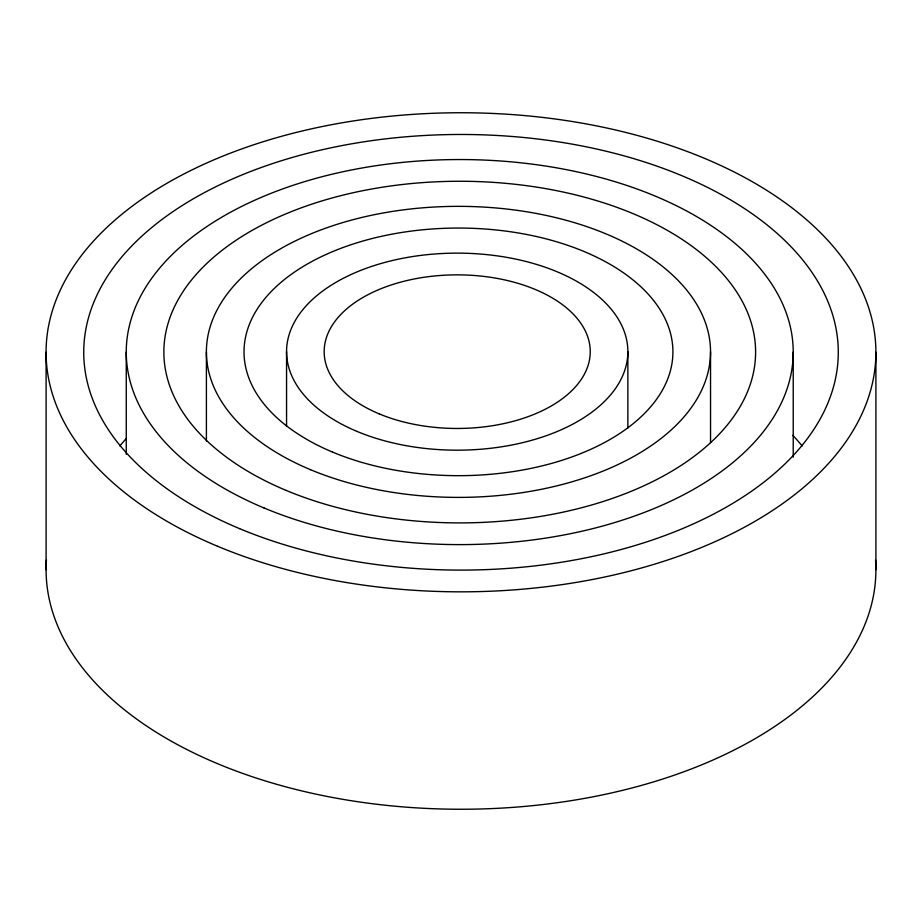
<?xml version="1.0" encoding="UTF-8"?>
<svg xmlns="http://www.w3.org/2000/svg" width="922" height="922" viewBox="0 0 922 922"><rect width="100%" height="100%" fill="white"/><g stroke="black" fill="none" stroke-linecap="round" stroke-linejoin="round"><path stroke-width="1.38" d="M875.9 352.285L875.9 569.715M793.22 352.077L793.22 457.185M710.539 351.87L710.539 442.583M627.859 351.662L627.859 427.969M286.558 351.662L286.558 426.529M206.401 351.87L206.401 441.142M126.256 352.077L126.256 454.316M46.1 352.285L46.1 569.715M875.566 560.08A414.9 239.536 0 0 1 461 809.251A414.9 239.536 0 0 1 46.434 560.08M119.848 445.983A377.282 217.823 0 0 1 126.245 438.526M792.862 435.38A377.282 217.823 0 0 1 802.152 445.983M357.079 431.438A170.651 98.527 0 0 0 626.948 361.839A170.651 98.527 0 0 0 387.609 261.698A170.651 98.527 0 0 0 357.079 431.438M379.149 413.851A133.033 76.803 0 0 0 589.527 359.592A133.033 76.803 0 0 0 402.949 281.533A133.033 76.803 0 0 0 379.149 413.851M310.564 469.713A252.075 145.526 0 0 0 709.191 366.898A252.075 145.526 0 0 0 355.662 218.998A252.075 145.526 0 0 0 310.564 469.713M332.646 452.126A214.446 123.813 0 0 0 671.769 364.651A214.446 123.813 0 0 0 371.001 238.821A214.446 123.813 0 0 0 332.646 452.126M264.061 507.987A333.487 192.537 0 0 0 791.433 371.958A333.487 192.537 0 0 0 323.714 176.286A333.487 192.537 0 0 0 264.061 507.987M286.131 490.4A295.858 170.812 0 0 0 754.023 369.722A295.858 170.812 0 0 0 339.054 196.121A295.858 170.812 0 0 0 286.131 490.4M217.546 546.262A414.9 239.536 0 0 0 873.676 377.029A414.9 239.536 0 0 0 291.767 133.575A414.9 239.536 0 0 0 217.546 546.262M239.628 528.663A377.282 217.823 0 0 0 836.266 374.781A377.282 217.823 0 0 0 307.118 153.409A377.282 217.823 0 0 0 239.628 528.663"/></g></svg>
